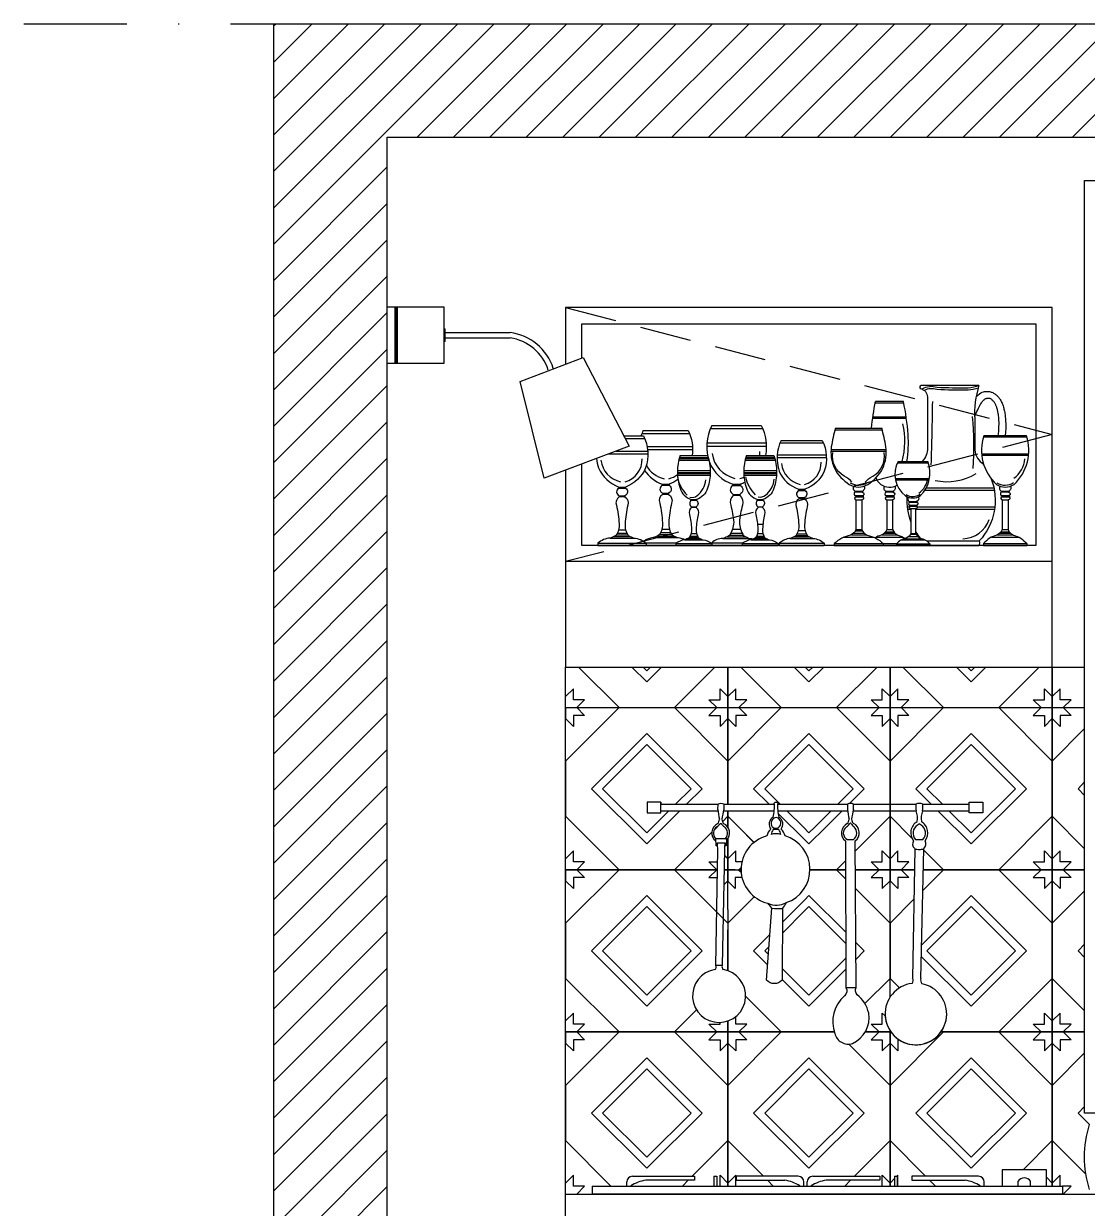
# Model space of a CAD drawing. Header units: millimetres. Extents: x 15064 to 17168, y 16262 to 17454.
# Drawn here: x 16237.8 to 16368.9, y 17280.2 to 17426.3 of the extents above; entities that cross this region are included whole.
import ezdxf

# ---------------------------------------------------------------- set-up
doc = ezdxf.new("R2010")
doc.units = ezdxf.units.MM
doc.linetypes.add('NASCOSTA', pattern=[9.525, 6.35, -3.175])
doc.linetypes.add('TRATTOPUNTO', pattern=[25.4, 12.7, -6.35, 0, -6.35])
for name, color, linetype in [('ACCESSORI - furniture', 81, 'Continuous'), ('apertura ante', 8, 'NASCOSTA'), ('finestre', 14, 'Continuous'), ('muri', 30, 'Continuous'), ('piastrelle', 11, 'Continuous'), ('Prese', 4, 'Continuous'), ('sezioni', 235, 'Continuous')]:
    doc.layers.add(name, color=color, linetype=linetype)

msp = doc.modelspace()

# ---------------------------------------------------------------- hatches: boundary and pattern name
at = {"layer": 'muri'}
h = msp.add_hatch(dxfattribs=at)
h.set_pattern_fill('ANSI31', color=256)
h.set_pattern_definition([(45, (-4e-12, 533.2703), (-2.24506403, 2.24506403), [])])
h.paths.add_polyline_path([(16268.62, 17181.26), (16582.12, 17181.26), (16582.12, 17298.76), (16568.12, 17298.76), (16568.12, 17191.26), (16282.62, 17191.26), (16282.62, 17412.26), (16568.12, 17412.26), (16596.12, 17412.26), (16596.12, 17426.26), (16268.62, 17426.26)])

# ---------------------------------------------------------------- linework, layer by layer
for p, q in [((16364.62, 17391.26), (16304.62, 17391.26)), ((16304.62, 17391.26), (16304.62, 17384.29)), ((16364.62, 17359.92), (16364.62, 17391.26)), ((16306.62, 17389.26), (16362.62, 17389.26)), ((16306.62, 17385.05), (16306.62, 17389.26)), ((16362.62, 17389.26), (16362.62, 17361.92)), ((16304.62, 17371.23), (16304.62, 17359.92)), ((16306.62, 17361.92), (16306.62, 17371.98)), ((16362.62, 17361.92), (16306.62, 17361.92)), ((16364.62, 17359.92), (16304.62, 17359.92)), ((16304.62, 17359.92), (16304.62, 17346.92)), ((16364.62, 17346.92), (16364.62, 17359.92)), ((16304.62, 17346.92), (16364.62, 17346.92)), ((16363.91, 17284.92), (16358.45, 17284.92)), ((16358.45, 17284.92), (16358.45, 17282.92)), ((16363.91, 17282.92), (16363.91, 17284.92)), ((16312.15, 17282.92), (16312.15, 17283.42)), ((16312.86, 17284.14), (16320.5, 17284.14)), ((16320.5, 17283.64), (16314.52, 17283.64)), ((16320.5, 17284.14), (16320.5, 17283.64)), ((16322.9, 17284.14), (16322.9, 17282.92)), ((16322.9, 17284.14), (16323.25, 17284.14)), ((16323.25, 17284.14), (16323.25, 17282.92)), ((16333.29, 17284.14), (16325.65, 17284.14)), ((16325.65, 17284.14), (16325.65, 17283.64)), ((16325.65, 17283.64), (16331.63, 17283.64)), ((16334, 17282.92), (16334, 17283.42)), ((16334.39, 17282.92), (16334.39, 17283.42)), ((16335.1, 17284.14), (16343.38, 17284.14)), ((16343.38, 17283.64), (16336.75, 17283.64)), ((16343.38, 17284.14), (16343.38, 17283.64)), ((16345.17, 17284.14), (16345.17, 17282.92)), ((16345.17, 17284.14), (16345.52, 17284.14)), ((16345.52, 17284.14), (16345.52, 17282.92)), ((16355.53, 17284.14), (16347.32, 17284.14)), ((16347.32, 17284.14), (16347.32, 17283.64)), ((16347.32, 17283.64), (16353.87, 17283.64)), ((16356.24, 17282.92), (16356.24, 17283.42)), ((16360.4, 17283.51), (16360.4, 17282.92)), ((16361.95, 17282.92), (16361.95, 17283.51)), ((16304.62, 17281.92), (16488.62, 17281.92)), ((16304.62, 17278.42), (16304.62, 17281.92)), ((16304.62, 17278.42), (16304.62, 17281.92)), ((16307.9, 17282.92), (16365.9, 17282.92)), ((16307.9, 17282.92), (16307.9, 17281.92)), ((16365.9, 17281.92), (16307.9, 17281.92)), ((16312.65, 17282.92), (16312.65, 17282.92)), ((16365.9, 17282.92), (16365.9, 17281.92))]:
    msp.add_line(p, q)
for centre, radius, start, end in [((16312.86, 17283.42), 0.711, 90, 180), ((16315.34, 17278.67), 5.04, 99.4302, 122.2975), ((16330.81, 17278.67), 5.04, 57.7025, 80.5698), ((16333.29, 17283.42), 0.711, 0, 90), ((16335.1, 17283.42), 0.711, 90, 180), ((16337.58, 17278.67), 5.04, 99.4302, 122.2975), ((16353.05, 17278.67), 5.04, 57.7025, 80.5698), ((16355.53, 17283.42), 0.711, 0, 90), ((16361.18, 17282.99), 0.935, 34.0025, 145.9975)]:
    msp.add_arc(centre, radius, start, end)
at = {"layer": 'ACCESSORI - furniture'}
for p, q in [((16282.62, 17384.34), (16282.62, 17391.34)), ((16282.62, 17391.34), (16289.61, 17391.34)), ((16283.61, 17384.34), (16283.61, 17391.34)), ((16283.61, 17391.34), (16283.72, 17391.12)), ((16283.72, 17391.12), (16283.83, 17391.34)), ((16283.72, 17384.56), (16283.72, 17391.12)), ((16283.83, 17391.34), (16283.83, 17384.34)), ((16289.61, 17391.34), (16289.61, 17384.34)), ((16289.61, 17388.72), (16289.72, 17388.61)), ((16289.72, 17388.61), (16289.72, 17387.07)), ((16289.72, 17387.07), (16289.61, 17386.97)), ((16289.72, 17388.17), (16297.76, 17388.17)), ((16289.72, 17387.51), (16297.76, 17387.51)), ((16289.61, 17384.34), (16282.62, 17384.34)), ((16283.72, 17384.56), (16283.61, 17384.34)), ((16283.83, 17384.34), (16283.72, 17384.56)), ((16299.01, 17382.15), (16306.77, 17385.11)), ((16306.77, 17385.11), (16312.45, 17374.17)), ((16301.96, 17370.23), (16299.01, 17382.15)), ((16346.32, 17379.47), (16342.8, 17379.47)), ((16346.28, 17379.65), (16342.84, 17379.65)), ((16346.64, 17377.56), (16342.48, 17377.56)), ((16346.62, 17377.73), (16342.5, 17377.73)), ((16311.8, 17375.42), (16314.21, 17375.42)), ((16314.03, 17375.74), (16319.87, 17375.74)), ((16314.18, 17376.09), (16319.72, 17376.09)), ((16322.48, 17376.34), (16328.91, 17376.34)), ((16322.65, 17376.72), (16328.74, 17376.72)), ((16337.82, 17376.18), (16343.66, 17376.18)), ((16337.88, 17376.39), (16343.6, 17376.39)), ((16361.45, 17375.44), (16356.18, 17375.44)), ((16312.45, 17374.17), (16301.96, 17370.23)), ((16311.98, 17375.09), (16314.36, 17375.09)), ((16314.65, 17374.12), (16320.26, 17374.12)), ((16322.04, 17374.17), (16329.35, 17374.17)), ((16322.05, 17374.56), (16329.33, 17374.56)), ((16331.06, 17374.56), (16336.4, 17374.56)), ((16331.2, 17374.88), (16336.26, 17374.88)), ((16361.5, 17375.26), (16356.13, 17375.26)), ((16309.9, 17373.21), (16314.74, 17373.21)), ((16310.79, 17373.54), (16314.73, 17373.54)), ((16314.7, 17373.77), (16320.27, 17373.77)), ((16318.57, 17372.43), (16322.29, 17372.43)), ((16318.63, 17372.65), (16322.23, 17372.65)), ((16318.67, 17372.78), (16322.19, 17372.78)), ((16318.74, 17373), (16322.12, 17373)), ((16326.75, 17372.43), (16330.47, 17372.43)), ((16326.81, 17372.65), (16330.42, 17372.65)), ((16326.85, 17372.79), (16330.38, 17372.79)), ((16326.92, 17373.01), (16330.3, 17373.01)), ((16330.69, 17372.76), (16336.77, 17372.76)), ((16330.7, 17373.08), (16336.75, 17373.08)), ((16337.33, 17373.55), (16344.14, 17373.55)), ((16337.35, 17373.76), (16344.13, 17373.76)), ((16361.71, 17373.18), (16355.91, 17373.18)), ((16361.7, 17373), (16355.93, 17373)), ((16318.4, 17371.15), (16322.46, 17371.15)), ((16326.58, 17371.15), (16330.64, 17371.15)), ((16345.53, 17372.12), (16349.3, 17372.12)), ((16345.61, 17372.29), (16349.3, 17372.29)), ((16316.52, 17369.48), (16317.38, 17369.48)), ((16318.4, 17370.93), (16322.46, 17370.93)), ((16318.4, 17370.8), (16322.46, 17370.8)), ((16318.41, 17370.58), (16322.45, 17370.58)), ((16326.58, 17370.93), (16330.64, 17370.93)), ((16326.58, 17370.8), (16330.64, 17370.8)), ((16326.59, 17370.58), (16330.63, 17370.58)), ((16345.26, 17370.18), (16349.49, 17370.18)), ((16345.29, 17370), (16349.45, 17370)), ((16311.17, 17369.12), (16311.99, 17369.12)), ((16311.17, 17368.99), (16311.99, 17368.99)), ((16311.23, 17368.05), (16311.92, 17368.05)), ((16316.52, 17369.34), (16317.38, 17369.34)), ((16316.59, 17368.36), (16317.31, 17368.36)), ((16317.31, 17368.22), (16316.59, 17368.22)), ((16325.22, 17369.46), (16326.17, 17369.46)), ((16325.22, 17369.3), (16326.17, 17369.3)), ((16325.29, 17368.22), (16326.09, 17368.22)), ((16326.09, 17368.06), (16325.29, 17368.06)), ((16333.34, 17368.84), (16334.12, 17368.84)), ((16333.34, 17368.7), (16334.12, 17368.7)), ((16340.32, 17368.62), (16341.22, 17368.62)), ((16341.22, 17368.47), (16340.32, 17368.47)), ((16340.35, 17368.07), (16341.29, 17368.07)), ((16344.11, 17368.62), (16345.01, 17368.62)), ((16345.01, 17368.47), (16344.11, 17368.47)), ((16344.14, 17368.07), (16345.08, 17368.07)), ((16348.93, 17368.75), (16357.48, 17368.75)), ((16349.08, 17369.01), (16357.43, 17369.01)), ((16358.36, 17368.62), (16359.26, 17368.62)), ((16359.26, 17368.47), (16358.36, 17368.47)), ((16358.4, 17368.07), (16359.33, 17368.07)), ((16311.92, 17367.92), (16311.23, 17367.92)), ((16320.12, 17367.59), (16320.74, 17367.59)), ((16320.12, 17367.49), (16320.74, 17367.49)), ((16320.16, 17366.7), (16320.7, 17366.7)), ((16320.7, 17366.59), (16320.16, 17366.59)), ((16328.3, 17367.59), (16328.93, 17367.59)), ((16328.3, 17367.49), (16328.93, 17367.49)), ((16328.35, 17366.7), (16328.88, 17366.7)), ((16333.4, 17367.81), (16334.06, 17367.81)), ((16334.06, 17367.68), (16333.4, 17367.68)), ((16340.35, 17367.91), (16341.29, 17367.91)), ((16340.42, 17367.55), (16341.17, 17367.55)), ((16344.14, 17367.91), (16345.08, 17367.91)), ((16344.21, 17367.55), (16344.96, 17367.55)), ((16346.73, 17366.67), (16346.99, 17366.67)), ((16347.02, 17367.35), (16347.94, 17367.35)), ((16347.94, 17367.23), (16347.02, 17367.23)), ((16347.05, 17366.89), (16347.91, 17366.89)), ((16347.05, 17366.77), (16347.92, 17366.77)), ((16347.97, 17366.67), (16357.55, 17366.67)), ((16358.4, 17367.91), (16359.34, 17367.91)), ((16358.46, 17367.55), (16359.22, 17367.55)), ((16346.77, 17366.4), (16347.19, 17366.4)), ((16347.19, 17366.47), (16347.82, 17366.47)), ((16347.78, 17366.4), (16357.51, 17366.4)), ((16311.14, 17363.83), (16312.01, 17363.83)), ((16316.49, 17363.93), (16317.41, 17363.93)), ((16325.19, 17363.92), (16326.2, 17363.92)), ((16328.88, 17364.52), (16328.35, 17364.52)), ((16333.31, 17363.76), (16334.15, 17363.76)), ((16340.35, 17363.74), (16341.2, 17363.74)), ((16340.42, 17363.88), (16341.13, 17363.88)), ((16344.21, 17363.88), (16344.92, 17363.88)), ((16358.46, 17363.88), (16359.17, 17363.88)), ((16308.59, 17362.21), (16314.56, 17362.21)), ((16310.11, 17362.83), (16313.04, 17362.83)), ((16310.58, 17363.02), (16312.58, 17363.02)), ((16310.85, 17363.21), (16312.3, 17363.21)), ((16310.98, 17363.43), (16312.17, 17363.43)), ((16314.54, 17362.22), (16318.31, 17362.22)), ((16315.41, 17362.88), (16318.49, 17362.88)), ((16315.9, 17363.08), (16318, 17363.08)), ((16316.19, 17363.27), (16317.71, 17363.27)), ((16316.33, 17363.51), (16317.57, 17363.51)), ((16319.3, 17362.62), (16321.56, 17362.62)), ((16319.66, 17362.77), (16321.2, 17362.77)), ((16319.87, 17362.91), (16320.99, 17362.91)), ((16319.97, 17363.08), (16320.88, 17363.08)), ((16320.1, 17363.39), (16320.76, 17363.39)), ((16322.63, 17362.25), (16326.53, 17362.25)), ((16324, 17362.76), (16327.39, 17362.76)), ((16324.54, 17362.98), (16326.85, 17362.98)), ((16324.85, 17363.2), (16326.53, 17363.2)), ((16325.01, 17363.45), (16326.38, 17363.45)), ((16327.48, 17362.62), (16329.74, 17362.62)), ((16327.84, 17362.77), (16329.38, 17362.77)), ((16328.05, 17362.91), (16329.17, 17362.91)), ((16328.16, 17363.08), (16329.07, 17363.08)), ((16328.28, 17363.39), (16328.95, 17363.39)), ((16330.96, 17362.19), (16336.49, 17362.19)), ((16332.32, 17362.79), (16335.14, 17362.79)), ((16332.77, 17362.98), (16334.69, 17362.98)), ((16333.03, 17363.16), (16334.43, 17363.16)), ((16333.16, 17363.37), (16334.3, 17363.37)), ((16338.94, 17362.92), (16342.6, 17362.92)), ((16339.85, 17363.22), (16341.7, 17363.22)), ((16340.13, 17363.44), (16341.41, 17363.44)), ((16342.87, 17362.92), (16346.25, 17362.92)), ((16343.64, 17363.22), (16345.48, 17363.22)), ((16343.92, 17363.44), (16345.2, 17363.44)), ((16344.04, 17363.59), (16345.08, 17363.59)), ((16346.02, 17362.61), (16348.95, 17362.61)), ((16346.3, 17362.73), (16348.66, 17362.73)), ((16346.95, 17363.04), (16348.02, 17363.04)), ((16347.13, 17363.29), (16347.84, 17363.29)), ((16347.19, 17363.41), (16347.78, 17363.41)), ((16349.15, 17362.48), (16355.63, 17362.48)), ((16357.12, 17362.92), (16360.51, 17362.92)), ((16357.89, 17363.22), (16359.74, 17363.22)), ((16358.17, 17363.44), (16359.46, 17363.44)), ((16358.3, 17363.59), (16359.33, 17363.59)), ((16308.59, 17361.92), (16314.56, 17361.92)), ((16313.92, 17361.92), (16319.97, 17361.92)), ((16318.22, 17362.14), (16322.64, 17362.14)), ((16318.22, 17361.92), (16322.64, 17361.92)), ((16322.63, 17361.92), (16328.76, 17361.92)), ((16326.4, 17362.14), (16330.82, 17362.14)), ((16326.4, 17361.92), (16330.82, 17361.92)), ((16330.96, 17361.92), (16336.49, 17361.92)), ((16337.75, 17362.15), (16343.79, 17362.15)), ((16337.75, 17361.92), (16343.79, 17361.92)), ((16341.91, 17361.92), (16347.21, 17361.92)), ((16343.79, 17362.15), (16345.46, 17362.15)), ((16345.43, 17362.11), (16349.54, 17362.11)), ((16345.43, 17361.92), (16349.54, 17361.92)), ((16356.16, 17362.15), (16361.47, 17362.15)), ((16356.16, 17361.92), (16361.47, 17361.92)), ((16316.34, 17330.27), (16316.34, 17330.02)), ((16354.39, 17330.27), (16356.07, 17330.27)), ((16354.39, 17328.93), (16354.39, 17330.27)), ((16356.07, 17330.27), (16356.07, 17328.93)), ((16316.34, 17330.02), (16323.41, 17330.02)), ((16316.34, 17329.2), (16323.4, 17329.2)), ((16323.38, 17329.37), (16323.41, 17330.02)), ((16324.09, 17329.2), (16330.34, 17329.2)), ((16324.13, 17330.02), (16324.13, 17329.37)), ((16324.13, 17330.02), (16330.35, 17330.02)), ((16330.76, 17330.02), (16339.37, 17330.02)), ((16330.77, 17329.2), (16339.39, 17329.2)), ((16339.37, 17330.02), (16339.37, 17329.37)), ((16340.09, 17329.2), (16347.83, 17329.2)), ((16340.12, 17329.37), (16340.12, 17330.02)), ((16340.12, 17330.02), (16347.79, 17330.02)), ((16348.63, 17329.2), (16354.39, 17329.2)), ((16348.67, 17330.02), (16354.39, 17330.02)), ((16356.07, 17328.93), (16354.39, 17328.93)), ((16330.9, 17326.89), (16330.21, 17326.89)), ((16339.37, 17325.66), (16340.12, 17325.66)), ((16339.11, 17325.48), (16339.19, 17307.4)), ((16340.45, 17307.4), (16340.31, 17325.48)), ((16347.66, 17324.52), (16347.41, 17308.57)), ((16348.42, 17308.52), (16348.79, 17324.52)), ((16339.19, 17307.4), (16340.45, 17307.4))]:
    msp.add_line(p, q, dxfattribs=at)
for points in [[(16355.59, 17381.63, -0.064078), (16354.26, 17381.32, -0.018844), (16350.42, 17381.4, 0.200039), (16348.56, 17381.2, -0.773483), (16348.41, 17381.63)], [(16348.56, 17381.2, -0.330342), (16349.23, 17380.07), (16349.23, 17373.94, -0.2061), (16348.6, 17372.29, -0.2061)], [(16355.49, 17381.32, -0.055475), (16354.27, 17381.06, -0.019051), (16350.38, 17381.14, 0.184793), (16348.83, 17381.04, 0.184793)], [(16355.59, 17381.63, 0.098407), (16355.06, 17377.5), (16355.06, 17373.98, 0.248071), (16355.96, 17372.1, -0.014719), (16356.22, 17371.76, -0.014719)], [(16342.34, 17376.39, -0.025386), (16342.84, 17379.65)], [(16346.71, 17372.29, 0.057457), (16346.85, 17375.6, 0.03155), (16346.28, 17379.65)], [(16314.21, 17375.42, -0.197274), (16314.48, 17371.48, -0.204437), (16311.99, 17369.12), (16311.99, 17368.99, -0.618661), (16311.92, 17368.05), (16311.92, 17367.92, -0.365073), (16312.27, 17366.9, 0.041083), (16311.95, 17364.58, 0.185189), (16312.34, 17363.16, 0.071017), (16313.04, 17362.83, -0.146731), (16314.56, 17362.21), (16314.56, 17361.92)], [(16314.18, 17376.09, 0.033433), (16313.91, 17375.42, 0.033433)], [(16319.72, 17376.09, -0.146436), (16320.23, 17373, -0.146436)], [(16322.65, 17376.72, 0.197274), (16322.34, 17372.17, 0.204437), (16325.22, 17369.46), (16325.22, 17369.3, 0.618661), (16325.29, 17368.22), (16325.29, 17368.06, 0.314048), (16324.98, 17366.89, -0.044314), (16325.34, 17364.78, -0.140725), (16324.81, 17363.14, -0.071017), (16324, 17362.76, 0.190235), (16322.63, 17362.25), (16322.63, 17361.92)], [(16328.74, 17376.72, -0.16017), (16329.26, 17373.01, -0.16017)], [(16337.88, 17376.39, 0.029971), (16337.38, 17374.09, 0.144509), (16337.76, 17371.44, 0.13518), (16339.6, 17369.44, 0.281155), (16341.87, 17369.44, 0.13518), (16343.72, 17371.44, 0.144509), (16344.1, 17374.09, 0.029971), (16343.6, 17376.39)], [(16356.18, 17375.44, 0.29385), (16357.74, 17369.44, 0.295391), (16359.91, 17369.44, 0.290847), (16361.45, 17375.44)], [(16331.2, 17374.88, 0.197274), (16330.94, 17371.09, 0.204437), (16333.34, 17368.84), (16333.34, 17368.7, 0.618661), (16333.4, 17367.81), (16333.4, 17367.68, 0.365073), (16333.06, 17366.7, -0.041083), (16333.37, 17364.47, -0.185189), (16333, 17363.11, -0.071017), (16332.32, 17362.79, 0.155676), (16330.96, 17362.19), (16330.96, 17361.92)], [(16336.26, 17374.88, -0.197274), (16336.51, 17371.09, -0.204437), (16334.12, 17368.84), (16334.12, 17368.7, -0.618661), (16334.06, 17367.81), (16334.06, 17367.68, -0.365073), (16334.4, 17366.7, 0.041083), (16334.08, 17364.47, 0.185189), (16334.46, 17363.11, 0.071017), (16335.14, 17362.79, -0.155676), (16336.49, 17362.19), (16336.49, 17361.92)], [(16308.43, 17372.66, 0.058148), (16308.68, 17371.48, 0.204437), (16311.17, 17369.12), (16311.17, 17368.99, 0.618661), (16311.23, 17368.05), (16311.23, 17367.92, 0.365073), (16310.88, 17366.9, -0.041083), (16311.21, 17364.58, -0.185189), (16310.81, 17363.16, -0.071017), (16310.11, 17362.83, 0.146731), (16308.59, 17362.21), (16308.59, 17361.92)], [(16318.74, 17373, 0.168712), (16318.74, 17368.98, 0.25971), (16320.12, 17367.59, 0.25971)], [(16322.12, 17373, -0.168712), (16322.12, 17368.98, -0.25971), (16320.74, 17367.59, -0.25971)], [(16326.92, 17373.01, 0.168712), (16326.92, 17368.98, 0.25971), (16328.3, 17367.59, 0.25971)], [(16330.3, 17373.01, -0.168712), (16330.3, 17368.98, -0.25971), (16328.93, 17367.59, -0.25971)], [(16339.93, 17369.72, 0.11754), (16338.98, 17370.45, -0.314835), (16337.57, 17373.36)], [(16341.55, 17369.72, -0.11754), (16342.5, 17370.45, 0.314835), (16343.91, 17373.36)], [(16314.33, 17371.18, 0.15451), (16316.52, 17369.48), (16316.52, 17369.34, 0.618661), (16316.59, 17368.36), (16316.59, 17368.22, 0.365073), (16316.22, 17367.15, -0.041083), (16316.56, 17364.71, -0.185189), (16316.15, 17363.22, -0.071017), (16315.41, 17362.88, 0.120485), (16314.22, 17362.44, 0.120485)], [(16345.61, 17372.29, 0.363276), (16346.51, 17368.04, 0.304307), (16348.38, 17368.07, 0.296069), (16349.3, 17372.29, 0.36775)], [(16318.47, 17370.06, -0.06763), (16317.38, 17369.48), (16317.38, 17369.34, -0.618661), (16317.31, 17368.36), (16317.31, 17368.22, -0.365073), (16317.68, 17367.15, 0.041083), (16317.34, 17364.71, 0.185189), (16317.75, 17363.22, 0.071017), (16318.49, 17362.88, -0.084101), (16319.35, 17362.63)], [(16326.72, 17369.7, -0.029887), (16326.17, 17369.46), (16326.17, 17369.3, -0.618661), (16326.09, 17368.22), (16326.09, 17368.06, -0.314048), (16326.41, 17366.89, 0.044314), (16326.05, 17364.78, 0.140725), (16326.57, 17363.14, 0.071017), (16327.39, 17362.76, -0.04828), (16327.77, 17362.73, -0.04828)], [(16343.47, 17369.44, -0.11156), (16342.89, 17370.27, -0.11156)], [(16357.09, 17370.14, -0.28818), (16355.63, 17362.48)], [(16340.1, 17369.21, 0.422994), (16340.32, 17368.62, 0.33275), (16340.32, 17368.47, 0.779037), (16340.35, 17368.07, 0.284551), (16340.35, 17367.91, 0.784011), (16340.42, 17367.55), (16340.42, 17363.88, -0.188381), (16339.75, 17363.17, 0.145099), (16337.75, 17362.15), (16337.75, 17361.92)], [(16341.42, 17369.24, -0.44441), (16341.22, 17368.62, -0.33275), (16341.22, 17368.47, -0.770128), (16341.29, 17368.07, -0.284551), (16341.29, 17367.91, -0.723789), (16341.13, 17367.55), (16341.13, 17363.88, 0.188381), (16341.79, 17363.17, -0.145099), (16343.79, 17362.15), (16343.79, 17361.92)], [(16343.89, 17369.21, 0.422994), (16344.11, 17368.62, 0.33275), (16344.11, 17368.47, 0.779037), (16344.14, 17368.07, 0.284551), (16344.14, 17367.91, 0.784011), (16344.21, 17367.55), (16344.21, 17363.88, -0.188381), (16343.54, 17363.17, 0.073024), (16342.75, 17362.86, 0.073024)], [(16345.21, 17369.24, -0.44441), (16345.01, 17368.62, -0.33275), (16345.01, 17368.47, -0.770128), (16345.08, 17368.07, -0.284551), (16345.08, 17367.91, -0.723789), (16344.92, 17367.55), (16344.92, 17363.88, 0.188381), (16345.58, 17363.17, -0.085367), (16346.5, 17362.79, -0.085367)], [(16358.15, 17369.21, 0.422994), (16358.36, 17368.62, 0.33275), (16358.36, 17368.47, 0.779037), (16358.4, 17368.07, 0.284551), (16358.39, 17367.91, 0.784011), (16358.46, 17367.55), (16358.46, 17363.88, -0.188381), (16357.79, 17363.17, 0.169445), (16356.16, 17362.15), (16356.16, 17361.92)], [(16359.47, 17369.24, -0.44441), (16359.26, 17368.62, -0.33275), (16359.26, 17368.47, -0.770128), (16359.33, 17368.07, -0.284551), (16359.34, 17367.91, -0.723789), (16359.17, 17367.55), (16359.17, 17363.88, 0.188381), (16359.84, 17363.17, -0.169445), (16361.47, 17362.15), (16361.47, 17361.92)], [(16320.12, 17367.59), (16320.12, 17367.49, 0.5645), (16320.16, 17366.7), (16320.16, 17366.59, 0.338101), (16319.89, 17365.75, -0.041083), (16320.15, 17363.96, -0.185189), (16319.84, 17362.87, -0.071017), (16319.3, 17362.62, 0.155676), (16318.22, 17362.14), (16318.22, 17361.92)], [(16320.74, 17367.59), (16320.74, 17367.49, -0.5645), (16320.7, 17366.7), (16320.7, 17366.59, -0.338101), (16320.96, 17365.75, 0.041083), (16320.71, 17363.96, 0.185189), (16321.02, 17362.87, 0.071017), (16321.56, 17362.62, -0.155676), (16322.64, 17362.14), (16322.64, 17361.92)], [(16328.3, 17367.59), (16328.3, 17367.49, 0.5645), (16328.35, 17366.7), (16328.35, 17366.6, 0.338101), (16328.08, 17365.75, -0.041083), (16328.33, 17363.96, -0.185189), (16328.03, 17362.87, -0.071017), (16327.48, 17362.62, 0.155676), (16326.4, 17362.14), (16326.4, 17361.92)], [(16328.93, 17367.59), (16328.93, 17367.49, -0.5645), (16328.88, 17366.7), (16328.88, 17366.6, -0.338101), (16329.15, 17365.75, 0.041083), (16328.9, 17363.96, 0.185189), (16329.2, 17362.87, 0.071017), (16329.74, 17362.62, -0.155676), (16330.82, 17362.14), (16330.82, 17361.92)], [(16346.85, 17367.87, 0.44441), (16347.02, 17367.35, 0.33275), (16347.02, 17367.23, 0.779037), (16347.05, 17366.89, 0.284551), (16347.05, 17366.77, 0.723789), (16347.19, 17366.47), (16347.19, 17363.41, -0.188381), (16346.63, 17362.81, 0.195089), (16345.43, 17362.11), (16345.43, 17361.92)], [(16346.71, 17367.93, 0.10941), (16347.19, 17364.79)], [(16348.09, 17367.91, -0.479945), (16347.94, 17367.35, -0.33275), (16347.94, 17367.23, -0.779037), (16347.91, 17366.89, -0.284551), (16347.92, 17366.77, -0.723789), (16347.78, 17366.47), (16347.78, 17363.41, 0.188381), (16348.33, 17362.81, -0.195089), (16349.54, 17362.11), (16349.54, 17361.92)], [(16347.78, 17363.6, 0.032981), (16348.34, 17362.81, 0.032981)], [(16349.54, 17361.92), (16355.6, 17361.92, 0.277973), (16355.63, 17362.48)], [(16331.82, 17317.87, 0.005352), (16331.36, 17317.17), (16331.32, 17308.31, -0.442088), (16329.4, 17308.31), (16330.03, 17317.17, 0.087345), (16329.54, 17317.8)], [(16339.19, 17307.4, -0.374552), (16339, 17306.38, 0.316259), (16337.82, 17301.73, 0.429696), (16339.99, 17300.49, 0.336757), (16341.99, 17304.25, 0.173506), (16340.56, 17306.51, -0.299026), (16340.45, 17307.4)]]:
    msp.add_lwpolyline(points, format="xyb", dxfattribs=at)
for points in [[(16355.59, 17381.63), (16348.41, 17381.63)], [(16355.07, 17377.81), (16355.21, 17378.14), (16355.34, 17378.42), (16355.44, 17378.66), (16355.53, 17378.86), (16355.61, 17379.03), (16355.68, 17379.17), (16355.75, 17379.3), (16355.81, 17379.4), (16355.88, 17379.5), (16355.94, 17379.6), (16356.01, 17379.68), (16356.07, 17379.76), (16356.14, 17379.82), (16356.21, 17379.89), (16356.28, 17379.94), (16356.35, 17379.98), (16356.42, 17380.02), (16356.5, 17380.05), (16356.57, 17380.07), (16356.64, 17380.09), (16356.72, 17380.09), (16356.79, 17380.09), (16356.86, 17380.08), (16356.93, 17380.06), (16357, 17380.03), (16357.06, 17379.99), (16357.13, 17379.94), (16357.19, 17379.89), (16357.25, 17379.83), (16357.31, 17379.77), (16357.36, 17379.71), (16357.41, 17379.65), (16357.46, 17379.58), (16357.5, 17379.51), (16357.54, 17379.45), (16357.57, 17379.38), (16357.61, 17379.31), (16357.64, 17379.23), (16357.67, 17379.16), (16357.7, 17379.08), (16357.73, 17379), (16357.76, 17378.91), (16357.79, 17378.82), (16357.82, 17378.72), (16357.84, 17378.62), (16357.87, 17378.5), (16357.89, 17378.38), (16357.92, 17378.24), (16357.94, 17378.09), (16357.96, 17377.92), (16357.98, 17377.74), (16358, 17377.55), (16358.01, 17377.33), (16358.02, 17377.11), (16358.02, 17376.86), (16358.01, 17376.6), (16358, 17376.32), (16357.98, 17376.01), (16357.95, 17375.67), (16357.93, 17375.44)], [(16355.26, 17380.29), (16355.46, 17380.47), (16355.64, 17380.61), (16355.82, 17380.72), (16355.98, 17380.81), (16356.14, 17380.86), (16356.28, 17380.9), (16356.42, 17380.92), (16356.55, 17380.92), (16356.67, 17380.92), (16356.78, 17380.91), (16356.89, 17380.9), (16357, 17380.87), (16357.1, 17380.84), (16357.19, 17380.8), (16357.28, 17380.76), (16357.37, 17380.71), (16357.46, 17380.66), (16357.55, 17380.61), (16357.63, 17380.54), (16357.72, 17380.48), (16357.8, 17380.41), (16357.87, 17380.34), (16357.95, 17380.26), (16358.02, 17380.17), (16358.09, 17380.09), (16358.15, 17379.99), (16358.21, 17379.9), (16358.27, 17379.8), (16358.33, 17379.69), (16358.38, 17379.59), (16358.43, 17379.47), (16358.47, 17379.36), (16358.52, 17379.24), (16358.56, 17379.12), (16358.6, 17378.99), (16358.64, 17378.86), (16358.67, 17378.73), (16358.7, 17378.6), (16358.73, 17378.46), (16358.76, 17378.32), (16358.78, 17378.17), (16358.8, 17378.03), (16358.81, 17377.88), (16358.83, 17377.74), (16358.84, 17377.59), (16358.85, 17377.45), (16358.86, 17377.31), (16358.87, 17377.18), (16358.88, 17377.06), (16358.89, 17376.93), (16358.89, 17376.81), (16358.89, 17376.7), (16358.89, 17376.58), (16358.89, 17376.46), (16358.89, 17376.33), (16358.88, 17376.2), (16358.87, 17376.06), (16358.86, 17375.91), (16358.85, 17375.75), (16358.83, 17375.59), (16358.81, 17375.44)], [(16323.36, 17324.88), (16323.16, 17324.88), (16323.12, 17325.79), (16324.47, 17325.79), (16324.42, 17324.88), (16324.22, 17324.88)]]:
    msp.add_lwpolyline(points, dxfattribs=at)
msp.add_lwpolyline([(16316.34, 17328.93), (16316.34, 17330.27), (16314.66, 17330.27), (16314.66, 17328.93)], close=True, dxfattribs=at)
for points in [[(16348.68, 17325.66, 0.483261), (16348.45, 17327.42, -0.035436), (16348.22, 17327.59, -0.035436), (16348, 17327.42, 0.483261), (16347.77, 17325.66)], [(16323.35, 17325.26), (16324.23, 17325.26, -0.020617), (16324.2, 17324.37), (16323.93, 17310.13), (16323.15, 17310.13), (16323.38, 17324.37, -0.020617)]]:
    msp.add_lwpolyline(points, format="xyb", close=True, dxfattribs=at)
for centre, radius, start, end in [((16296.95, 17381.76), 6.46, 17.892, 82.8004), ((16296.94, 17381.75), 5.82, 17.9311, 81.8853), ((16003.76, 17383.39), 346.14, 358.0927, 359.3866), ((16336.88, 17374.79), 9.56, 344.8424, 12.901), ((16320.24, 17374.14), 34.73, 355.4844, 6.0552), ((16312.1, 17372.85), 3.17, 187.6887, 257.0015), ((16311.2, 17372.51), 2.85, 285.0557, 2.1746), ((16326.3, 17373.76), 3.66, 187.6887, 257.0015), ((16325.26, 17373.37), 3.3, 353.6896, 2.1746), ((16357.93, 17372.88), 3.32, 306.2906, 355.1179), ((16317.5, 17373.39), 3.33, 208.5499, 257.0015), ((16334.23, 17372.41), 3.04, 187.6887, 257.0015), ((16333.37, 17372.09), 2.74, 285.0557, 2.1746), ((16316.56, 17373.04), 3, 285.0557, 308.1263), ((16322.53, 17371.11), 4.19, 191.4172, 225.4418), ((16319.01, 17370.32), 2.91, 309.1534, 353.5769), ((16325.26, 17373.37), 3.3, 285.0557, 294.1913), ((16330.99, 17371.22), 4.27, 191.4172, 225.4418), ((16327.4, 17370.42), 2.97, 309.1534, 353.5769), ((16340.74, 17371.34), 1.99, 239.3115, 302.565), ((16336.88, 17374.79), 9.56, 331.1164, 331.1835), ((16346.57, 17370.64), 2.77, 304.9626, 351.7268), ((16351.63, 17376.73), 6.95, 257.9385, 301.2819), ((16358.79, 17371.34), 1.99, 239.3115, 302.565), ((16320.23, 17368.82), 0.981, 253.1064, 308.9537), ((16328.64, 17368.89), 1, 253.1064, 308.9537), ((16344.57, 17371.11), 2, 237.0867, 297.6843), ((16347.46, 17369.62), 1.66, 239.3115, 302.565), ((16353.52, 17366.26), 3.51, 271.5012, 340.9512), ((16323.77, 17329.07), 1.02, 69.1767, 110.8233), ((16324.72, 17329.72), 5.64, 346.4826, 4.3637), ((16330.56, 17329.91), 0.312, 47.7204, 132.2796), ((16336.39, 17329.72), 5.64, 175.6363, 193.5174), ((16339.75, 17329.28), 0.83, 63.0399, 116.9601), ((16348.23, 17328.68), 1.42, 71.7845, 108.2155), ((16339.16, 17331.31), 15.9, 186.9948, 191.4297), ((16343.65, 17324.85), 20.04, 166.9525, 170.4951), ((16355.16, 17331.31), 15.9, 186.9948, 191.4297), ((16359.64, 17324.85), 20.04, 166.9525, 170.4951), ((16353.08, 17329.86), 5.29, 178.2384, 187.1869), ((16345.55, 17328.28), 2.46, 350.2659, 22.0039), ((16350.91, 17328.28), 2.46, 157.9961, 189.7341), ((16343.39, 17329.86), 5.28, 352.8043, 1.7704), ((16323.89, 17326.47), 1.25, 114.8771, 232.7008), ((16323.82, 17326.44), 0.96, 125.1693, 222.5483), ((16322.73, 17328.12), 1.05, 300.978, 326.5717), ((16322.73, 17328.12), 1.05, 300.978, 326.5717), ((16322.68, 17328.18), 0.895, 319.8073, 358.3706), ((16323.73, 17327.44), 0.165, 29.118, 140.6543), ((16324.73, 17328.12), 1.05, 213.4283, 239.022), ((16324.73, 17328.12), 1.05, 213.4283, 239.022), ((16324.79, 17328.18), 0.903, 181.8713, 220.1076), ((16323.58, 17326.47), 1.25, 314.5389, 65.1432), ((16323.64, 17326.44), 0.96, 317.4517, 54.8307), ((16330.68, 17327.55), 0.971, 118.9353, 219.4826), ((16330.67, 17327.65), 0.718, 93.6992, 217.3853), ((16330.53, 17327.64), 0.605, 225.1329, 304.4848), ((16330.46, 17327.69), 0.688, 306.3418, 76.2922), ((16330.43, 17327.55), 0.971, 320.5174, 61.0647), ((16339.9, 17326.47), 1.27, 115.8799, 231.4248), ((16339.76, 17326.47), 0.903, 123.5086, 244.2931), ((16338.72, 17328.12), 1.05, 300.978, 329.8135), ((16338.79, 17328.16), 0.782, 315.6539, 359.7796), ((16339.73, 17327.57), 0.0988, 17.9986, 165.0749), ((16340.73, 17328.12), 1.05, 209.8653, 239.022), ((16340.57, 17328.14), 0.688, 178.8442, 228.1752), ((16339.55, 17326.49), 1.27, 307.0408, 63.7354), ((16339.5, 17326.47), 1.02, 307.2786, 47.8314), ((16348.77, 17326.47), 1.6, 120.0632, 218.1483), ((16347.68, 17326.48), 1.6, 321.5275, 59.6939), ((16330.52, 17321.96), 4.27, 104.7271, 256.7148), ((16330.95, 17325.77), 1.55, 131.47, 167.9852), ((16332.28, 17325.72), 2.39, 150.6033, 166.8709), ((16330.56, 17324.42), 1.94, 72.1274, 107.8726), ((16328.83, 17325.72), 2.39, 13.1291, 29.3967), ((16330.16, 17325.77), 1.55, 12.0148, 48.53), ((16330.43, 17321.96), 4.32, 288.8492, 73.211), ((16348.13, 17325.09), 0.731, 147.0537, 230.3567), ((16348.25, 17326.16), 1.74, 250.1916, 269.0877), ((16348.2, 17326.17), 1.75, 270.8573, 289.7585), ((16348.32, 17325.09), 0.731, 309.6433, 32.9463), ((16330.6, 17320.26), 2.69, 246.7996, 297.1089), ((16330.72, 17323.03), 5.9, 263.3078, 276.2445), ((16323.54, 17306.37), 3.28, 98.7039, 81.2961), ((16322.65, 17309.96), 0.526, 318.0164, 19.7623), ((16324.4, 17309.95), 0.506, 158.8208, 223.4005), ((16346.94, 17308.28), 0.551, 317.5192, 31.5679), ((16349.14, 17308.31), 0.75, 163.6198, 215.5459), ((16347.81, 17304.14), 3.8, 97.0039, 79.1081), ((16347.81, 17304.14), 3.8, 180, 0)]:
    msp.add_arc(centre, radius, start, end, dxfattribs=at)
at = {"layer": 'apertura ante'}
for p, q in [((16304.62, 17391.26), (16364.62, 17375.59)), ((16364.62, 17375.59), (16304.62, 17359.92))]:
    msp.add_line(p, q, dxfattribs=at)
at = {"layer": 'finestre'}
for p, q in [((16368.62, 17291.92), (16368.62, 17406.92)), ((16368.62, 17291.92), (16368.62, 17406.92)), ((16368.62, 17406.92), (16448.62, 17406.92)), ((16448.62, 17291.92), (16368.62, 17291.92))]:
    msp.add_line(p, q, dxfattribs=at)
at = {"layer": 'muri'}
for p, q in [((16268.62, 17426.26), (16582.12, 17426.26)), ((16268.62, 17181.26), (16268.62, 17426.26)), ((16282.62, 17412.26), (16568.12, 17412.26)), ((16282.62, 17191.26), (16282.62, 17412.26))]:
    msp.add_line(p, q, dxfattribs=at)
at = {"layer": 'piastrelle'}
for p, q in [((16304.62, 17341.92), (16304.62, 17346.92)), ((16306.21, 17346.92), (16311.21, 17341.92)), ((16314.62, 17345.11), (16312.8, 17346.92)), ((16314.62, 17346.47), (16314.17, 17346.92)), ((16316.44, 17346.92), (16314.62, 17345.11)), ((16315.08, 17346.92), (16314.62, 17346.47)), ((16318.03, 17341.92), (16323.03, 17346.92)), ((16324.62, 17346.92), (16324.62, 17341.92)), ((16324.62, 17341.92), (16324.62, 17346.92)), ((16326.21, 17346.92), (16331.21, 17341.92)), ((16334.62, 17345.11), (16332.8, 17346.92)), ((16334.62, 17346.47), (16334.17, 17346.92)), ((16336.44, 17346.92), (16334.62, 17345.11)), ((16335.08, 17346.92), (16334.62, 17346.47)), ((16338.03, 17341.92), (16343.03, 17346.92)), ((16344.62, 17346.92), (16344.62, 17341.92)), ((16344.62, 17341.92), (16344.62, 17346.92)), ((16346.21, 17346.92), (16351.21, 17341.92)), ((16354.62, 17345.11), (16352.8, 17346.92)), ((16354.62, 17346.47), (16354.17, 17346.92)), ((16356.44, 17346.92), (16354.62, 17345.11)), ((16355.08, 17346.92), (16354.62, 17346.47)), ((16358.03, 17341.92), (16363.03, 17346.92)), ((16364.62, 17346.92), (16368.62, 17346.92)), ((16364.62, 17346.92), (16364.62, 17341.92)), ((16364.62, 17341.92), (16364.62, 17346.92)), ((16304.62, 17343.29), (16305.59, 17344.25)), ((16305.59, 17342.89), (16305.59, 17344.25)), ((16324.62, 17343.29), (16323.66, 17344.25)), ((16323.66, 17342.89), (16323.66, 17344.25)), ((16324.62, 17343.29), (16325.59, 17344.25)), ((16325.59, 17342.89), (16325.59, 17344.25)), ((16344.62, 17343.29), (16343.66, 17344.25)), ((16343.66, 17342.89), (16343.66, 17344.25)), ((16344.62, 17343.29), (16345.59, 17344.25)), ((16345.59, 17342.89), (16345.59, 17344.25)), ((16364.62, 17343.29), (16363.66, 17344.25)), ((16363.66, 17342.89), (16363.66, 17344.25)), ((16364.62, 17343.29), (16365.59, 17344.25)), ((16365.59, 17342.89), (16365.59, 17344.25)), ((16304.62, 17341.92), (16324.62, 17341.92)), ((16304.62, 17321.92), (16304.62, 17341.92)), ((16304.62, 17341.92), (16304.62, 17340.56)), ((16304.62, 17341.92), (16305.98, 17341.92)), ((16304.62, 17335.33), (16311.21, 17341.92)), ((16306.95, 17342.89), (16305.59, 17342.89)), ((16305.98, 17341.92), (16306.95, 17342.89)), ((16305.98, 17341.92), (16306.95, 17340.96)), ((16324.62, 17335.33), (16318.03, 17341.92)), ((16323.26, 17341.92), (16322.29, 17342.89)), ((16322.29, 17342.89), (16323.66, 17342.89)), ((16323.26, 17341.92), (16322.29, 17340.96)), ((16324.62, 17341.92), (16324.62, 17330.02)), ((16324.62, 17330.02), (16324.62, 17341.92)), ((16324.62, 17341.92), (16344.62, 17341.92)), ((16324.62, 17341.92), (16324.62, 17340.56)), ((16324.62, 17341.92), (16325.98, 17341.92)), ((16324.62, 17335.33), (16331.21, 17341.92)), ((16326.95, 17342.89), (16325.59, 17342.89)), ((16325.98, 17341.92), (16326.95, 17342.89)), ((16325.98, 17341.92), (16326.95, 17340.96)), ((16344.62, 17335.33), (16338.03, 17341.92)), ((16343.26, 17341.92), (16342.29, 17342.89)), ((16342.29, 17342.89), (16343.66, 17342.89)), ((16343.26, 17341.92), (16342.29, 17340.96)), ((16344.62, 17341.92), (16368.62, 17341.92)), ((16344.62, 17341.92), (16344.62, 17321.92)), ((16344.62, 17321.92), (16344.62, 17341.92)), ((16344.62, 17341.92), (16344.62, 17340.56)), ((16344.62, 17341.92), (16345.98, 17341.92)), ((16344.62, 17335.33), (16351.21, 17341.92)), ((16346.95, 17342.89), (16345.59, 17342.89)), ((16345.98, 17341.92), (16346.95, 17342.89)), ((16345.98, 17341.92), (16346.95, 17340.96)), ((16364.62, 17335.33), (16358.03, 17341.92)), ((16363.26, 17341.92), (16362.29, 17342.89)), ((16362.29, 17342.89), (16363.66, 17342.89)), ((16363.26, 17341.92), (16362.29, 17340.96)), ((16364.62, 17341.92), (16364.62, 17321.92)), ((16364.62, 17321.92), (16364.62, 17341.92)), ((16364.62, 17341.92), (16364.62, 17340.56)), ((16366.95, 17342.89), (16365.59, 17342.89)), ((16365.98, 17341.92), (16366.95, 17342.89)), ((16365.98, 17341.92), (16366.95, 17340.96)), ((16304.62, 17340.56), (16305.59, 17339.6)), ((16306.95, 17340.96), (16305.59, 17340.96)), ((16305.59, 17340.96), (16305.59, 17339.6)), ((16322.29, 17340.96), (16323.66, 17340.96)), ((16323.66, 17340.96), (16323.66, 17339.6)), ((16324.62, 17340.56), (16323.66, 17339.6)), ((16324.62, 17340.56), (16325.59, 17339.6)), ((16326.95, 17340.96), (16325.59, 17340.96)), ((16325.59, 17340.96), (16325.59, 17339.6)), ((16342.29, 17340.96), (16343.66, 17340.96)), ((16343.66, 17340.96), (16343.66, 17339.6)), ((16344.62, 17340.56), (16343.66, 17339.6)), ((16344.62, 17340.56), (16345.59, 17339.6)), ((16346.95, 17340.96), (16345.59, 17340.96)), ((16345.59, 17340.96), (16345.59, 17339.6)), ((16362.29, 17340.96), (16363.66, 17340.96)), ((16363.66, 17340.96), (16363.66, 17339.6)), ((16364.62, 17340.56), (16363.66, 17339.6)), ((16364.62, 17340.56), (16365.59, 17339.6)), ((16366.95, 17340.96), (16365.59, 17340.96)), ((16365.59, 17340.96), (16365.59, 17339.6)), ((16364.62, 17335.33), (16368.62, 17339.34)), ((16307.8, 17331.92), (16314.62, 17338.74)), ((16309.17, 17331.92), (16314.62, 17337.38)), ((16314.62, 17338.74), (16321.44, 17331.92)), ((16314.62, 17337.38), (16320.08, 17331.92)), ((16327.8, 17331.92), (16334.62, 17338.74)), ((16329.17, 17331.92), (16334.62, 17337.38)), ((16334.62, 17338.74), (16341.44, 17331.92)), ((16334.62, 17337.38), (16340.08, 17331.92)), ((16347.8, 17331.92), (16354.62, 17338.74)), ((16349.17, 17331.92), (16354.62, 17337.38)), ((16354.62, 17338.74), (16361.44, 17331.92)), ((16354.62, 17337.38), (16360.08, 17331.92)), ((16304.62, 17335.33), (16304.62, 17328.52)), ((16324.62, 17330.02), (16324.62, 17335.33)), ((16324.62, 17335.33), (16324.62, 17330.02)), ((16344.62, 17328.52), (16344.62, 17335.33)), ((16344.62, 17335.33), (16344.62, 17328.52)), ((16364.62, 17328.52), (16364.62, 17335.33)), ((16364.62, 17335.33), (16364.62, 17328.52)), ((16314.62, 17325.11), (16307.8, 17331.92)), ((16314.62, 17326.47), (16309.17, 17331.92)), ((16320.08, 17331.92), (16318.17, 17330.02)), ((16321.44, 17331.92), (16319.54, 17330.02)), ((16329.71, 17330.02), (16327.8, 17331.92)), ((16331.07, 17330.02), (16329.17, 17331.92)), ((16340.08, 17331.92), (16338.17, 17330.02)), ((16341.44, 17331.92), (16339.62, 17330.1)), ((16349.71, 17330.02), (16347.8, 17331.92)), ((16351.07, 17330.02), (16349.17, 17331.92)), ((16361.44, 17331.92), (16354.62, 17325.11)), ((16360.08, 17331.92), (16354.62, 17326.47)), ((16367.8, 17331.92), (16368.62, 17332.75)), ((16368.62, 17331.1), (16367.8, 17331.92)), ((16318.71, 17329.2), (16314.62, 17325.11)), ((16317.35, 17329.2), (16314.62, 17326.47)), ((16324.62, 17329.2), (16324.62, 17327.15)), ((16324.62, 17327.15), (16324.62, 17329.2)), ((16324.62, 17328.52), (16324.62, 17329.2)), ((16324.62, 17329.2), (16324.62, 17328.52)), ((16334.22, 17325.51), (16330.8, 17328.92)), ((16333.94, 17327.16), (16331.89, 17329.2)), ((16337.35, 17329.2), (16335.33, 17327.18)), ((16338.71, 17329.2), (16336.69, 17327.18)), ((16354.62, 17325.11), (16350.53, 17329.2)), ((16354.62, 17326.47), (16351.89, 17329.2)), ((16304.62, 17328.52), (16311.21, 17321.92)), ((16322.96, 17326.85), (16323.71, 17327.61)), ((16323.95, 17327.85), (16324.62, 17328.52)), ((16324.62, 17328.52), (16327.85, 17325.29)), ((16325.96, 17327.18), (16327.87, 17325.26)), ((16334.62, 17326.47), (16333.94, 17327.16)), ((16336.69, 17327.18), (16334.62, 17325.11)), ((16335.33, 17327.18), (16334.62, 17326.47)), ((16340.32, 17324.22), (16344.62, 17328.52)), ((16344.62, 17328.52), (16347.3, 17325.83)), ((16358.03, 17321.92), (16364.62, 17328.52)), ((16364.62, 17328.52), (16368.62, 17324.51)), ((16318.03, 17321.92), (16322.64, 17326.54)), ((16324.62, 17325.78), (16324.62, 17321.92)), ((16324.62, 17321.92), (16324.62, 17325.78)), ((16304.62, 17323.29), (16305.59, 17324.25)), ((16305.59, 17322.89), (16305.59, 17324.25)), ((16324.62, 17323.29), (16325.59, 17324.25)), ((16325.59, 17322.89), (16325.59, 17324.25)), ((16334.62, 17325.11), (16334.22, 17325.51)), ((16344.62, 17323.29), (16343.66, 17324.25)), ((16343.66, 17322.89), (16343.66, 17324.25)), ((16344.62, 17323.29), (16345.59, 17324.25)), ((16345.59, 17322.89), (16345.59, 17324.25)), ((16348.66, 17324.48), (16351.21, 17321.92)), ((16364.62, 17323.29), (16363.66, 17324.25)), ((16363.66, 17322.89), (16363.66, 17324.25)), ((16364.62, 17323.29), (16365.59, 17324.25)), ((16365.59, 17322.89), (16365.59, 17324.25)), ((16306.95, 17322.89), (16305.59, 17322.89)), ((16305.98, 17321.92), (16306.95, 17322.89)), ((16323.26, 17321.92), (16322.29, 17322.89)), ((16322.29, 17322.89), (16323.36, 17322.89)), ((16324.62, 17323.29), (16324.19, 17323.72)), ((16326.35, 17322.89), (16325.59, 17322.89)), ((16338.03, 17321.92), (16339.12, 17323.02)), ((16343.26, 17321.92), (16342.29, 17322.89)), ((16342.29, 17322.89), (16343.66, 17322.89)), ((16346.95, 17322.89), (16345.59, 17322.89)), ((16345.98, 17321.92), (16346.95, 17322.89)), ((16363.26, 17321.92), (16362.29, 17322.89)), ((16362.29, 17322.89), (16363.66, 17322.89)), ((16366.95, 17322.89), (16365.59, 17322.89)), ((16365.98, 17321.92), (16366.95, 17322.89)), ((16304.62, 17301.92), (16304.62, 17321.92)), ((16323.34, 17321.92), (16304.62, 17321.92)), ((16304.62, 17321.92), (16323.34, 17321.92)), ((16304.62, 17321.92), (16304.62, 17320.56)), ((16304.62, 17321.92), (16305.98, 17321.92)), ((16304.62, 17315.33), (16311.21, 17321.92)), ((16305.98, 17321.92), (16306.95, 17320.96)), ((16311.21, 17321.92), (16318.03, 17321.92)), ((16324.62, 17315.33), (16318.03, 17321.92)), ((16323.26, 17321.92), (16322.29, 17320.96)), ((16324.62, 17321.92), (16324.15, 17321.92)), ((16324.15, 17321.92), (16324.62, 17321.92)), ((16325.54, 17321.92), (16324.62, 17321.92)), ((16324.62, 17321.92), (16325.54, 17321.92)), ((16324.62, 17317.02), (16324.62, 17321.92)), ((16324.62, 17321.92), (16324.62, 17320.56)), ((16324.62, 17321.92), (16325.94, 17321.92)), ((16326.25, 17321.92), (16325.94, 17321.92)), ((16325.94, 17321.92), (16326.25, 17321.92)), ((16325.94, 17321.92), (16326.26, 17321.61)), ((16325.98, 17321.92), (16326.25, 17322.2)), ((16338.23, 17321.92), (16334.74, 17321.92)), ((16334.74, 17321.92), (16338.23, 17321.92)), ((16334.74, 17321.92), (16338.23, 17321.92)), ((16339.13, 17320.82), (16338.03, 17321.92)), ((16339.12, 17321.92), (16338.23, 17321.92)), ((16338.23, 17321.92), (16339.12, 17321.92)), ((16344.62, 17321.92), (16340.34, 17321.92)), ((16340.34, 17321.92), (16344.62, 17321.92)), ((16343.26, 17321.92), (16342.29, 17320.96)), ((16347.62, 17321.92), (16344.62, 17321.92)), ((16344.62, 17321.92), (16347.62, 17321.92)), ((16344.62, 17306.2), (16344.62, 17321.92)), ((16344.62, 17321.92), (16344.62, 17320.56)), ((16344.62, 17321.92), (16345.98, 17321.92)), ((16345.98, 17321.92), (16346.95, 17320.96)), ((16348.67, 17319.38), (16351.21, 17321.92)), ((16364.62, 17321.92), (16348.73, 17321.92)), ((16348.73, 17321.92), (16364.62, 17321.92)), ((16351.21, 17321.92), (16358.03, 17321.92)), ((16364.62, 17315.33), (16358.03, 17321.92)), ((16363.26, 17321.92), (16362.29, 17320.96)), ((16368.62, 17321.92), (16364.62, 17321.92)), ((16364.62, 17321.92), (16368.62, 17321.92)), ((16364.62, 17301.92), (16364.62, 17321.92)), ((16364.62, 17321.92), (16364.62, 17320.56)), ((16364.62, 17321.92), (16365.98, 17321.92)), ((16364.62, 17321.92), (16364.62, 17301.92)), ((16365.98, 17321.92), (16366.95, 17320.96)), ((16304.62, 17320.56), (16305.59, 17319.6)), ((16306.95, 17320.96), (16305.59, 17320.96)), ((16305.59, 17320.96), (16305.59, 17319.6)), ((16322.29, 17320.96), (16323.33, 17320.96)), ((16324.62, 17320.56), (16324.12, 17320.06)), ((16324.58, 17320.56), (16325.54, 17319.6)), ((16326.37, 17320.96), (16325.54, 17320.96)), ((16325.54, 17320.96), (16325.54, 17319.6)), ((16342.29, 17320.96), (16343.66, 17320.96)), ((16343.66, 17320.96), (16343.66, 17319.6)), ((16344.62, 17320.56), (16343.66, 17319.6)), ((16344.62, 17320.56), (16345.59, 17319.6)), ((16346.95, 17320.96), (16345.59, 17320.96)), ((16345.59, 17320.96), (16345.59, 17319.6)), ((16362.29, 17320.96), (16363.66, 17320.96)), ((16363.66, 17320.96), (16363.66, 17319.6)), ((16364.62, 17320.56), (16363.66, 17319.6)), ((16364.62, 17320.56), (16365.59, 17319.6)), ((16366.95, 17320.96), (16365.59, 17320.96)), ((16365.59, 17320.96), (16365.59, 17319.6)), ((16307.8, 17311.92), (16314.62, 17318.74)), ((16314.62, 17318.74), (16321.44, 17311.92)), ((16324.62, 17315.33), (16327.88, 17318.6)), ((16334.11, 17318.23), (16334.62, 17318.74)), ((16334.62, 17318.74), (16339.16, 17314.21)), ((16344.62, 17315.33), (16340.36, 17319.6)), ((16348.52, 17312.64), (16354.62, 17318.74)), ((16354.62, 17318.74), (16361.44, 17311.92)), ((16364.62, 17315.33), (16368.62, 17319.34)), ((16309.17, 17311.92), (16314.62, 17317.38)), ((16314.62, 17317.38), (16320.08, 17311.92)), ((16324.62, 17317.02), (16324.62, 17309.46)), ((16331.35, 17315.47), (16334.11, 17318.23)), ((16334.12, 17316.88), (16334.62, 17317.38)), ((16334.62, 17317.38), (16338.9, 17313.1)), ((16344.62, 17315.33), (16347.56, 17318.28)), ((16349.17, 17311.92), (16354.62, 17317.38)), ((16354.62, 17317.38), (16360.08, 17311.92)), ((16331.35, 17314.11), (16334.12, 17316.88)), ((16304.62, 17315.33), (16304.62, 17308.52)), ((16324.62, 17309.46), (16324.62, 17314.5)), ((16324.62, 17314.5), (16324.62, 17309.46)), ((16344.62, 17315.33), (16344.62, 17308.52)), ((16364.62, 17315.33), (16364.62, 17308.52)), ((16364.62, 17308.52), (16364.62, 17315.33)), ((16327.8, 17311.92), (16329.8, 17313.92)), ((16338.9, 17313.1), (16339.16, 17312.84)), ((16340.41, 17312.95), (16341.44, 17311.92)), ((16367.8, 17311.92), (16368.62, 17312.75)), ((16314.62, 17305.11), (16307.8, 17311.92)), ((16314.62, 17306.47), (16309.17, 17311.92)), ((16321.44, 17311.92), (16314.62, 17305.11)), ((16320.08, 17311.92), (16314.62, 17306.47)), ((16329.53, 17310.19), (16327.8, 17311.92)), ((16329.17, 17311.92), (16329.7, 17312.45)), ((16329.63, 17311.47), (16329.17, 17311.92)), ((16341.44, 17311.92), (16340.43, 17310.91)), ((16354.62, 17305.11), (16348.48, 17311.24)), ((16354.62, 17306.47), (16349.17, 17311.92)), ((16361.44, 17311.92), (16354.62, 17305.11)), ((16360.08, 17311.92), (16354.62, 17306.47)), ((16368.62, 17311.1), (16367.8, 17311.92)), ((16334.62, 17306.47), (16331.33, 17309.76)), ((16339.17, 17311.02), (16334.62, 17306.47)), ((16339.18, 17309.66), (16334.62, 17305.11)), ((16304.62, 17308.52), (16311.21, 17301.92)), ((16334.62, 17305.11), (16331.32, 17308.4)), ((16341.52, 17305.42), (16344.62, 17308.52)), ((16344.62, 17308.52), (16345.78, 17307.35)), ((16358.03, 17301.92), (16364.62, 17308.52)), ((16364.62, 17308.52), (16368.62, 17304.51)), ((16326.81, 17306.32), (16331.21, 17301.92)), ((16304.62, 17303.29), (16305.59, 17304.25)), ((16305.59, 17302.89), (16305.59, 17304.25)), ((16318.03, 17301.92), (16320.75, 17304.65)), ((16325.59, 17302.89), (16325.59, 17303.81)), ((16344.02, 17303.89), (16343.66, 17304.25)), ((16343.66, 17302.89), (16343.66, 17304.25)), ((16364.62, 17303.29), (16363.66, 17304.25)), ((16363.66, 17302.89), (16363.66, 17304.25)), ((16364.62, 17303.29), (16365.59, 17304.25)), ((16365.59, 17302.89), (16365.59, 17304.25)), ((16306.95, 17302.89), (16305.59, 17302.89)), ((16305.98, 17301.92), (16306.95, 17302.89)), ((16323.26, 17301.92), (16322.29, 17302.89)), ((16322.29, 17302.89), (16323.66, 17302.89)), ((16323.66, 17302.89), (16323.66, 17303.09)), ((16324.62, 17301.92), (16324.62, 17303.29)), ((16324.62, 17303.28), (16324.62, 17301.92)), ((16326.95, 17302.89), (16325.59, 17302.89)), ((16325.98, 17301.92), (16326.95, 17302.89)), ((16343.26, 17301.92), (16342.29, 17302.89)), ((16342.29, 17302.89), (16343.66, 17302.89)), ((16363.26, 17301.92), (16362.29, 17302.89)), ((16362.29, 17302.89), (16363.66, 17302.89)), ((16366.95, 17302.89), (16365.59, 17302.89)), ((16365.98, 17301.92), (16366.95, 17302.89)), ((16304.62, 17281.92), (16304.62, 17301.92)), ((16324.62, 17301.92), (16304.62, 17301.92)), ((16304.62, 17301.92), (16324.62, 17301.92)), ((16304.62, 17301.92), (16304.62, 17300.56)), ((16304.62, 17301.92), (16305.98, 17301.92)), ((16304.62, 17295.33), (16311.21, 17301.92)), ((16306.95, 17300.96), (16305.59, 17300.96)), ((16305.59, 17300.96), (16305.59, 17299.6)), ((16305.98, 17301.92), (16306.95, 17300.96)), ((16311.21, 17301.92), (16318.03, 17301.92)), ((16324.62, 17295.33), (16318.03, 17301.92)), ((16323.26, 17301.92), (16322.29, 17300.96)), ((16322.29, 17300.96), (16323.66, 17300.96)), ((16323.66, 17300.96), (16323.66, 17299.6)), ((16324.62, 17301.92), (16324.62, 17282.92)), ((16324.62, 17282.92), (16324.62, 17301.92)), ((16337.75, 17301.92), (16324.62, 17301.92)), ((16324.62, 17301.92), (16337.75, 17301.92)), ((16324.62, 17301.92), (16324.62, 17300.56)), ((16324.62, 17301.92), (16325.98, 17301.92)), ((16324.62, 17295.33), (16331.21, 17301.92)), ((16326.95, 17300.96), (16325.59, 17300.96)), ((16325.59, 17300.96), (16325.59, 17299.6)), ((16325.98, 17301.92), (16326.95, 17300.96)), ((16331.21, 17301.92), (16337.75, 17301.92)), ((16344.62, 17301.92), (16341.57, 17301.92)), ((16341.57, 17301.92), (16344.62, 17301.92)), ((16343.26, 17301.92), (16342.29, 17300.96)), ((16342.29, 17300.96), (16343.66, 17300.96)), ((16343.66, 17300.96), (16343.66, 17299.6)), ((16344.62, 17301.92), (16344.62, 17302.08)), ((16344.62, 17301.92), (16344.62, 17282.92)), ((16344.62, 17282.92), (16344.62, 17301.92)), ((16344.73, 17301.92), (16344.62, 17301.92)), ((16344.62, 17301.92), (16344.73, 17301.92)), ((16344.62, 17301.92), (16344.62, 17300.56)), ((16344.62, 17301.92), (16344.73, 17301.92)), ((16344.62, 17295.33), (16351.21, 17301.92)), ((16345.73, 17300.96), (16345.59, 17300.96)), ((16345.59, 17300.96), (16345.59, 17299.6)), ((16364.62, 17301.92), (16350.9, 17301.92)), ((16350.9, 17301.92), (16364.62, 17301.92)), ((16351.02, 17302.11), (16351.21, 17301.92)), ((16351.21, 17301.92), (16358.03, 17301.92)), ((16364.62, 17295.33), (16358.03, 17301.92)), ((16363.26, 17301.92), (16362.29, 17300.96)), ((16362.29, 17300.96), (16363.66, 17300.96)), ((16363.66, 17300.96), (16363.66, 17299.6)), ((16364.62, 17301.92), (16368.62, 17301.92)), ((16364.62, 17282.92), (16364.62, 17301.92)), ((16368.62, 17301.92), (16364.62, 17301.92)), ((16364.62, 17301.92), (16364.62, 17282.92)), ((16364.62, 17301.92), (16364.62, 17300.56)), ((16364.62, 17301.92), (16365.98, 17301.92)), ((16366.95, 17300.96), (16365.59, 17300.96)), ((16365.59, 17300.96), (16365.59, 17299.6)), ((16365.98, 17301.92), (16366.95, 17300.96)), ((16304.62, 17300.56), (16305.59, 17299.6)), ((16324.62, 17300.56), (16323.66, 17299.6)), ((16324.62, 17300.56), (16325.59, 17299.6)), ((16344.62, 17295.33), (16339.54, 17300.42)), ((16344.62, 17300.56), (16343.66, 17299.6)), ((16344.62, 17300.56), (16345.59, 17299.6)), ((16364.62, 17300.56), (16363.66, 17299.6)), ((16364.62, 17300.56), (16365.59, 17299.6)), ((16307.8, 17291.92), (16314.62, 17298.74)), ((16314.62, 17298.74), (16321.44, 17291.92)), ((16327.8, 17291.92), (16334.62, 17298.74)), ((16334.62, 17298.74), (16341.44, 17291.92)), ((16347.8, 17291.92), (16354.62, 17298.74)), ((16354.62, 17298.74), (16361.44, 17291.92)), ((16364.62, 17295.33), (16368.62, 17299.34)), ((16309.17, 17291.92), (16314.62, 17297.38)), ((16314.62, 17297.38), (16320.08, 17291.92)), ((16329.17, 17291.92), (16334.62, 17297.38)), ((16334.62, 17297.38), (16340.08, 17291.92)), ((16349.17, 17291.92), (16354.62, 17297.38)), ((16354.62, 17297.38), (16360.08, 17291.92)), ((16304.62, 17295.33), (16304.62, 17288.52)), ((16324.62, 17288.52), (16324.62, 17295.33)), ((16324.62, 17295.33), (16324.62, 17288.52)), ((16364.62, 17295.33), (16364.62, 17288.52)), ((16364.62, 17288.52), (16364.62, 17295.33)), ((16367.8, 17291.92), (16368.62, 17292.75)), ((16314.62, 17285.11), (16307.8, 17291.92)), ((16314.62, 17286.47), (16309.17, 17291.92)), ((16321.44, 17291.92), (16314.62, 17285.11)), ((16320.08, 17291.92), (16314.62, 17286.47)), ((16334.62, 17285.11), (16327.8, 17291.92)), ((16334.62, 17286.47), (16329.17, 17291.92)), ((16341.44, 17291.92), (16334.62, 17285.11)), ((16340.08, 17291.92), (16334.62, 17286.47)), ((16354.62, 17285.11), (16347.8, 17291.92)), ((16354.62, 17286.47), (16349.17, 17291.92)), ((16361.44, 17291.92), (16354.62, 17285.11)), ((16360.08, 17291.92), (16354.62, 17286.47)), ((16369.23, 17290.49), (16367.8, 17291.92)), ((16304.62, 17288.52), (16310.21, 17282.92)), ((16320.24, 17284.14), (16324.62, 17288.52)), ((16324.62, 17288.52), (16329, 17284.14)), ((16340.24, 17284.14), (16344.62, 17288.52)), ((16344.62, 17288.52), (16349, 17284.14)), ((16361.03, 17284.92), (16364.62, 17288.52)), ((16364.62, 17288.52), (16368.73, 17284.41)), ((16304.62, 17283.29), (16305.59, 17284.25)), ((16305.59, 17282.89), (16305.59, 17284.25)), ((16319.03, 17282.92), (16319.74, 17283.64)), ((16324.62, 17283.29), (16323.66, 17284.25)), ((16323.66, 17282.92), (16323.66, 17284.25)), ((16324.62, 17283.29), (16325.59, 17284.25)), ((16325.59, 17282.92), (16325.59, 17284.25)), ((16329.5, 17283.64), (16330.21, 17282.92)), ((16339.03, 17282.92), (16339.74, 17283.64)), ((16343.66, 17282.92), (16343.66, 17284.25)), ((16344.62, 17283.29), (16343.66, 17284.25)), ((16344.62, 17283.29), (16345.17, 17283.84)), ((16345.47, 17284.14), (16345.59, 17284.25)), ((16345.59, 17282.92), (16345.59, 17284.25)), ((16349.5, 17283.64), (16350.21, 17282.92)), ((16364.62, 17283.29), (16363.91, 17284)), ((16364.62, 17283.29), (16365.59, 17284.25)), ((16365.59, 17282.92), (16365.59, 17284.25)), ((16306.95, 17282.89), (16305.59, 17282.89)), ((16305.98, 17281.92), (16306.95, 17282.89)), ((16366.95, 17282.89), (16365.9, 17282.89)), ((16365.98, 17281.92), (16366.95, 17282.89))]:
    msp.add_line(p, q, dxfattribs=at)
at = {"layer": 'Prese'}
msp.add_arc((16381.45, 17286.49), 12.89, 161.9195, 198.0805, dxfattribs=at)
at = {"layer": 'sezioni', "linetype": 'TRATTOPUNTO'}
msp.add_line((16237.79, 17426.26), (16915.2, 17426.26), dxfattribs=at)

doc.saveas('drawing.dxf')
